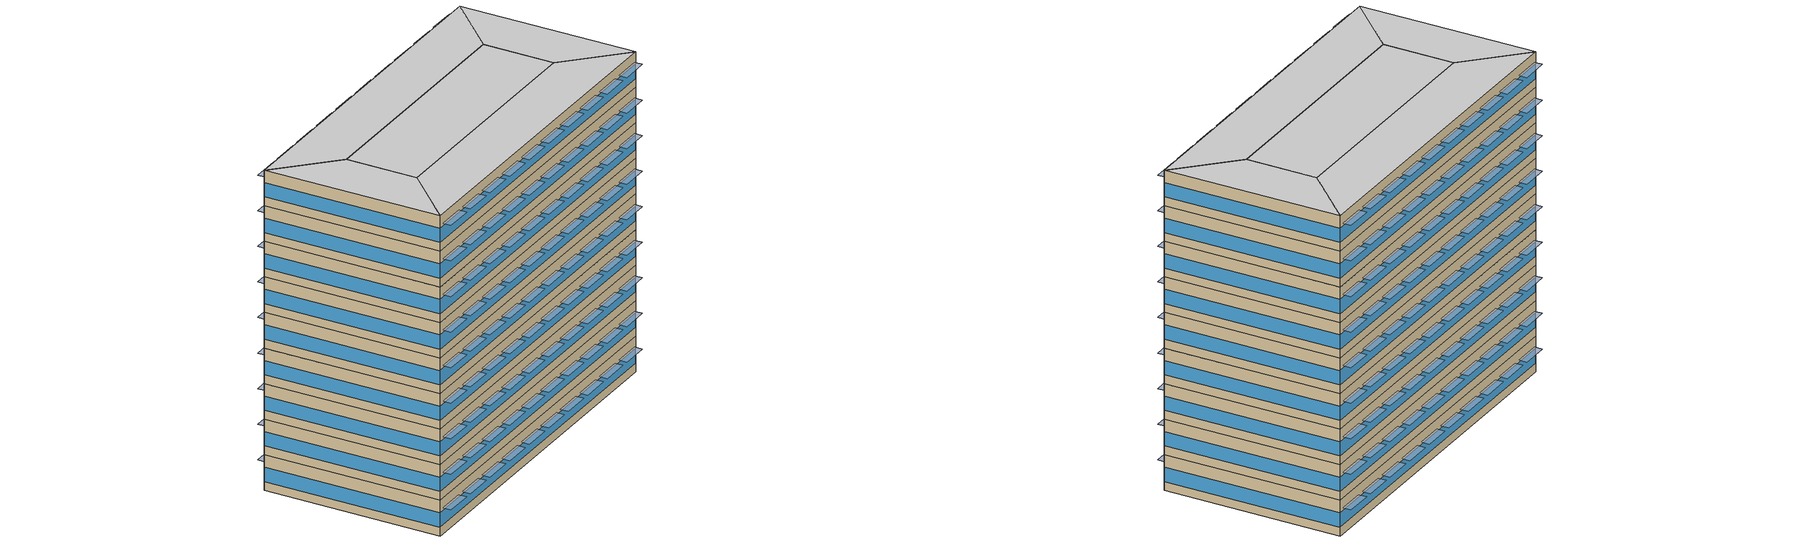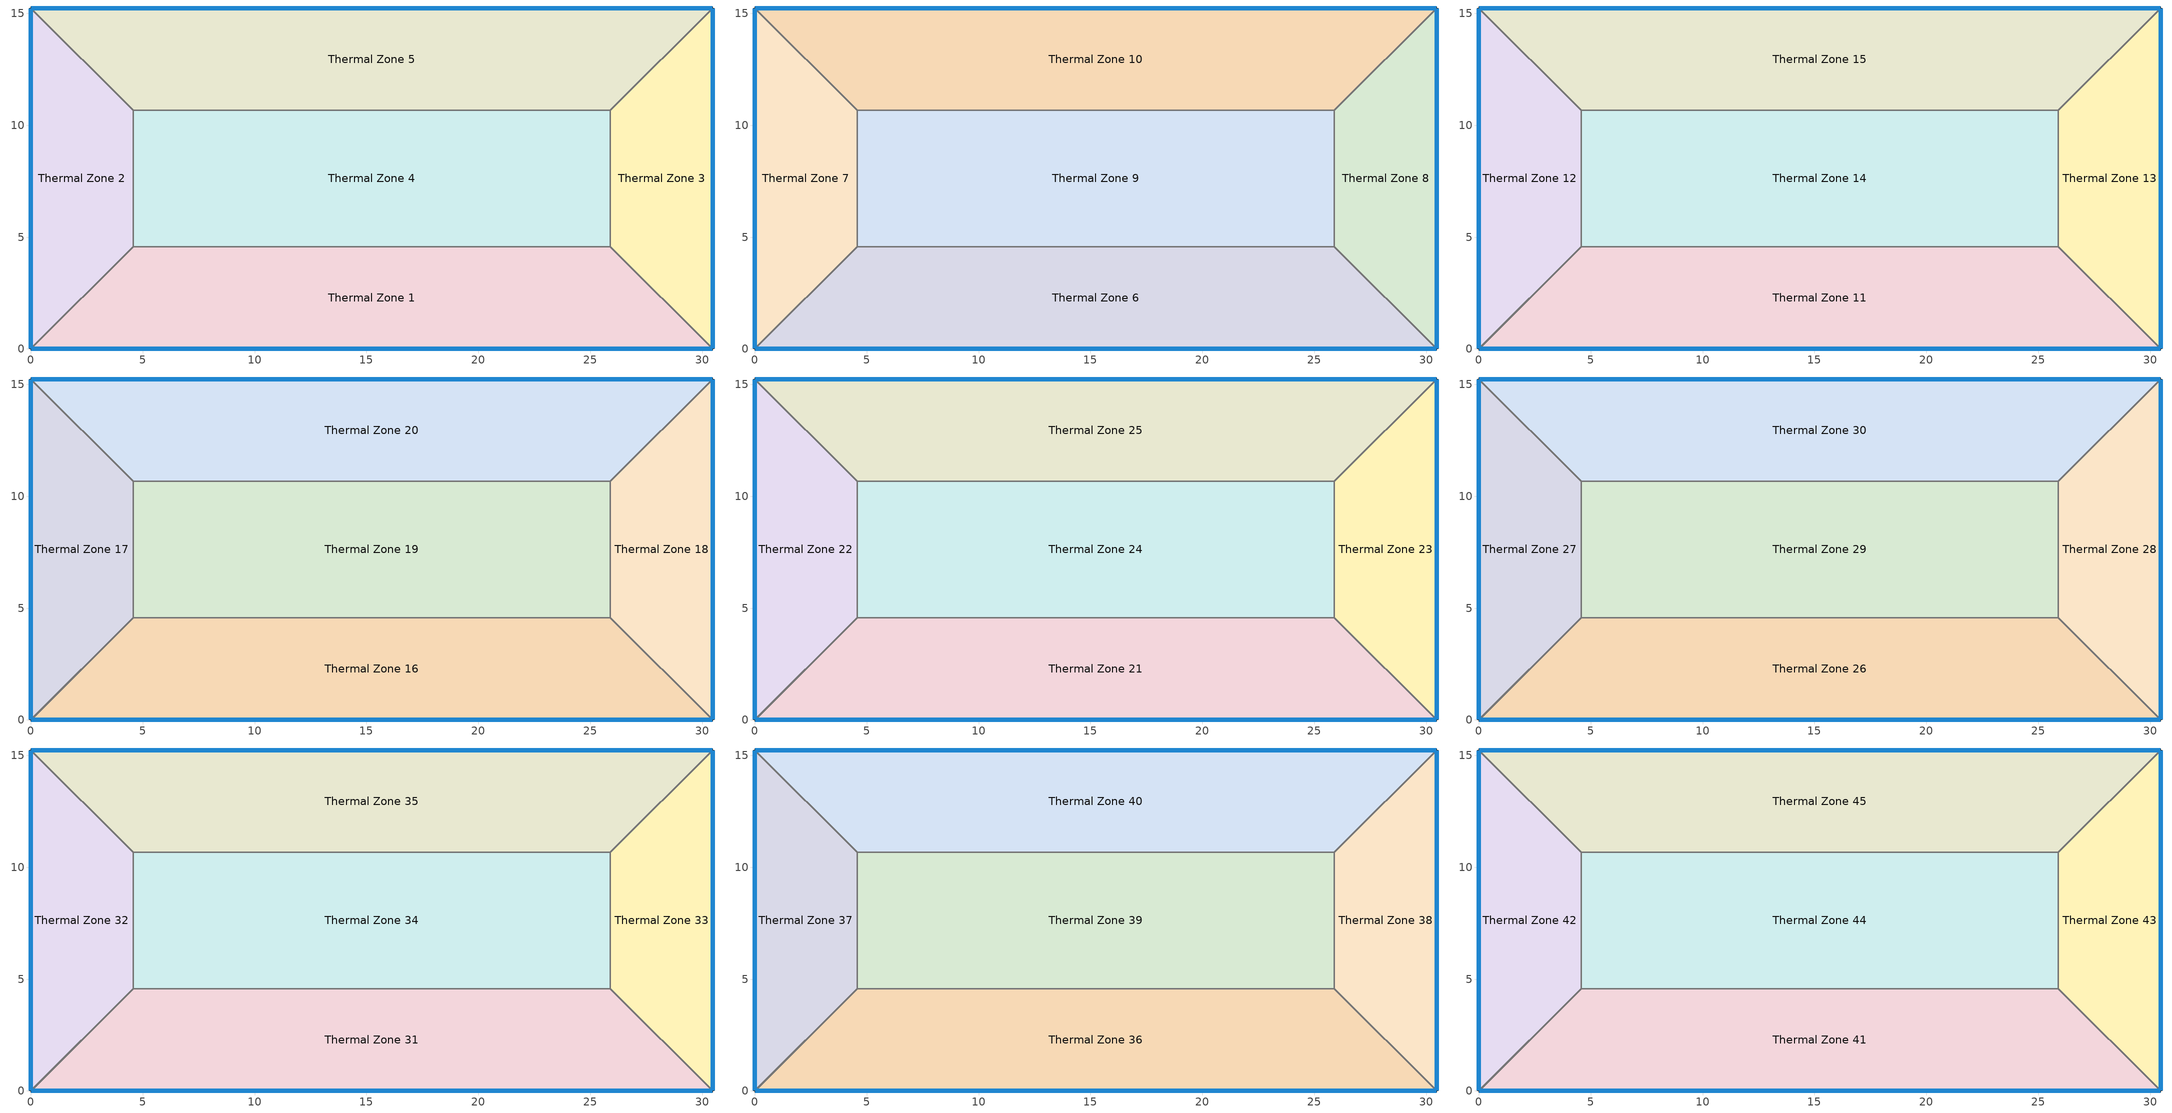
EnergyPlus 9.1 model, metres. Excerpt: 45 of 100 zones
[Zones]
Thermal Zone 1
 floor ground (ExtSlabCarpet 4in ClimateZone 1-8): 25.91,4.57 30.48,0 0,0 4.57,4.57 z0
 wall outside (ASHRAE 90.1-2010 ExtWall Mass ClimateZone 5): 0,0 30.48,0 z0:3.05
 wall to Thermal Zone 2 (Interior Wall): 4.57,4.57 0,0 z0:3.05
 wall to Thermal Zone 4 (Interior Wall): 25.91,4.57 4.57,4.57 z0:3.05
 wall to Thermal Zone 3 (Interior Wall): 30.48,0 25.91,4.57 z0:3.05
 window (ASHRAE 90.1-2010 ExtWindow Metal ClimateZone 4-6): 0.03,0 30.45,0 z0.76:1.98
Thermal Zone 2
 floor ground (ExtSlabCarpet 4in ClimateZone 1-8): 0,15.24 4.57,10.67 4.57,4.57 0,0 z0
 wall outside (ASHRAE 90.1-2010 ExtWall Mass ClimateZone 5): 0,15.24 0,0 z0:3.05
 wall to Thermal Zone 5 (Interior Wall): 4.57,10.67 0,15.24 z0:3.05
 wall to Thermal Zone 4 (Interior Wall): 4.57,4.57 4.57,10.67 z0:3.05
 window (ASHRAE 90.1-2010 ExtWindow Metal ClimateZone 4-6): 0,15.21 0,0.03 z0.76:1.98
Thermal Zone 3
 floor ground (ExtSlabCarpet 4in ClimateZone 1-8): 30.48,15.24 30.48,0 25.91,4.57 25.91,10.67 z0
 wall outside (ASHRAE 90.1-2010 ExtWall Mass ClimateZone 5): 30.48,0 30.48,15.24 z0:3.05
 wall to Thermal Zone 4 (Interior Wall): 25.91,10.67 25.91,4.57 z0:3.05
 wall to Thermal Zone 5 (Interior Wall): 30.48,15.24 25.91,10.67 z0:3.05
 window (ASHRAE 90.1-2010 ExtWindow Metal ClimateZone 4-6): 30.48,0.03 30.48,15.21 z0.76:1.98
Thermal Zone 4
 floor ground (ExtSlabCarpet 4in ClimateZone 1-8): 25.91,10.67 25.91,4.57 4.57,4.57 4.57,10.67 z0
 wall to Thermal Zone 5 (Interior Wall): 25.91,10.67 4.57,10.67 z0:3.05
Thermal Zone 5
 floor ground (ExtSlabCarpet 4in ClimateZone 1-8): 30.48,15.24 25.91,10.67 4.57,10.67 0,15.24 z0
 wall outside (ASHRAE 90.1-2010 ExtWall Mass ClimateZone 5): 30.48,15.24 0,15.24 z0:3.05
 window (ASHRAE 90.1-2010 ExtWindow Metal ClimateZone 4-6): 30.45,15.24 0.03,15.24 z0.76:1.98
Thermal Zone 10
 floor to Thermal Zone 5 (Interior Floor): 30.48,15.24 25.91,10.67 4.57,10.67 0,15.24 z3.05
 wall outside (ASHRAE 90.1-2010 ExtWall Mass ClimateZone 5): 30.48,15.24 0,15.24 z3.05:6.1
 wall to Thermal Zone 8 (Interior Wall): 25.91,10.67 30.48,15.24 z3.05:6.1
 wall to Thermal Zone 9 (Interior Wall): 4.57,10.67 25.91,10.67 z3.05:6.1
 wall to Thermal Zone 7 (Interior Wall): 0,15.24 4.57,10.67 z3.05:6.1
 window (ASHRAE 90.1-2010 ExtWindow Metal ClimateZone 4-6): 30.45,15.24 0.03,15.24 z3.81:5.03
Thermal Zone 6
 floor to Thermal Zone 1 (Interior Floor): 25.91,4.57 30.48,0 0,0 4.57,4.57 z3.05
 wall outside (ASHRAE 90.1-2010 ExtWall Mass ClimateZone 5): 0,0 30.48,0 z3.05:6.1
 wall to Thermal Zone 7 (Interior Wall): 4.57,4.57 0,0 z3.05:6.1
 wall to Thermal Zone 9 (Interior Wall): 25.91,4.57 4.57,4.57 z3.05:6.1
 wall to Thermal Zone 8 (Interior Wall): 30.48,0 25.91,4.57 z3.05:6.1
 window (ASHRAE 90.1-2010 ExtWindow Metal ClimateZone 4-6): 0.03,0 30.45,0 z3.81:5.03
Thermal Zone 7
 floor to Thermal Zone 2 (Interior Floor): 0,15.24 4.57,10.67 4.57,4.57 0,0 z3.05
 wall outside (ASHRAE 90.1-2010 ExtWall Mass ClimateZone 5): 0,15.24 0,0 z3.05:6.1
 wall to Thermal Zone 9 (Interior Wall): 4.57,4.57 4.57,10.67 z3.05:6.1
 window (ASHRAE 90.1-2010 ExtWindow Metal ClimateZone 4-6): 0,15.21 0,0.03 z3.81:5.03
Thermal Zone 8
 floor to Thermal Zone 3 (Interior Floor): 30.48,15.24 30.48,0 25.91,4.57 25.91,10.67 z3.05
 wall outside (ASHRAE 90.1-2010 ExtWall Mass ClimateZone 5): 30.48,0 30.48,15.24 z3.05:6.1
 wall to Thermal Zone 9 (Interior Wall): 25.91,10.67 25.91,4.57 z3.05:6.1
 window (ASHRAE 90.1-2010 ExtWindow Metal ClimateZone 4-6): 30.48,0.03 30.48,15.21 z3.81:5.03
Thermal Zone 9
 floor to Thermal Zone 4 (Interior Floor): 25.91,10.67 25.91,4.57 4.57,4.57 4.57,10.67 z3.05
Thermal Zone 11
 floor to Thermal Zone 6 (Interior Floor): 25.91,4.57 30.48,0 0,0 4.57,4.57 z6.1
 wall outside (ASHRAE 90.1-2010 ExtWall Mass ClimateZone 5): 0,0 30.48,0 z6.1:9.14
 wall to Thermal Zone 12 (Interior Wall): 4.57,4.57 0,0 z6.1:9.14
 wall to Thermal Zone 14 (Interior Wall): 25.91,4.57 4.57,4.57 z6.1:9.14
 wall to Thermal Zone 13 (Interior Wall): 30.48,0 25.91,4.57 z6.1:9.14
 window (ASHRAE 90.1-2010 ExtWindow Metal ClimateZone 4-6): 0.03,0 30.45,0 z6.86:8.08
Thermal Zone 12
 floor to Thermal Zone 7 (Interior Floor): 0,15.24 4.57,10.67 4.57,4.57 0,0 z6.1
 wall outside (ASHRAE 90.1-2010 ExtWall Mass ClimateZone 5): 0,15.24 0,0 z6.1:9.14
 wall to Thermal Zone 14 (Interior Wall): 4.57,4.57 4.57,10.67 z6.1:9.14
 wall to Thermal Zone 15 (Interior Wall): 4.57,10.67 0,15.24 z6.1:9.14
 window (ASHRAE 90.1-2010 ExtWindow Metal ClimateZone 4-6): 0,15.21 0,0.03 z6.86:8.08
Thermal Zone 13
 floor to Thermal Zone 8 (Interior Floor): 30.48,15.24 30.48,0 25.91,4.57 25.91,10.67 z6.1
 wall outside (ASHRAE 90.1-2010 ExtWall Mass ClimateZone 5): 30.48,0 30.48,15.24 z6.1:9.14
 wall to Thermal Zone 14 (Interior Wall): 25.91,10.67 25.91,4.57 z6.1:9.14
 wall to Thermal Zone 15 (Interior Wall): 30.48,15.24 25.91,10.67 z6.1:9.14
 window (ASHRAE 90.1-2010 ExtWindow Metal ClimateZone 4-6): 30.48,0.03 30.48,15.21 z6.86:8.08
Thermal Zone 14
 floor to Thermal Zone 9 (Interior Floor): 25.91,10.67 25.91,4.57 4.57,4.57 4.57,10.67 z6.1
 wall to Thermal Zone 15 (Interior Wall): 25.91,10.67 4.57,10.67 z6.1:9.14
Thermal Zone 15
 floor to Thermal Zone 10 (Interior Floor): 30.48,15.24 25.91,10.67 4.57,10.67 0,15.24 z6.1
 wall outside (ASHRAE 90.1-2010 ExtWall Mass ClimateZone 5): 30.48,15.24 0,15.24 z6.1:9.14
 window (ASHRAE 90.1-2010 ExtWindow Metal ClimateZone 4-6): 30.45,15.24 0.03,15.24 z6.86:8.08
Thermal Zone 16
 floor to Thermal Zone 11 (Interior Floor): 25.91,4.57 30.48,0 0,0 4.57,4.57 z9.14
 wall outside (ASHRAE 90.1-2010 ExtWall Mass ClimateZone 5): 0,0 30.48,0 z9.14:12.19
 wall to Thermal Zone 17 (Interior Wall): 4.57,4.57 0,0 z9.14:12.19
 wall to Thermal Zone 19 (Interior Wall): 25.91,4.57 4.57,4.57 z9.14:12.19
 wall to Thermal Zone 18 (Interior Wall): 30.48,0 25.91,4.57 z9.14:12.19
 window (ASHRAE 90.1-2010 ExtWindow Metal ClimateZone 4-6): 0.03,0 30.45,0 z9.9:11.13
Thermal Zone 17
 floor to Thermal Zone 12 (Interior Floor): 0,15.24 4.57,10.67 4.57,4.57 0,0 z9.14
 wall outside (ASHRAE 90.1-2010 ExtWall Mass ClimateZone 5): 0,15.24 0,0 z9.14:12.19
 wall to Thermal Zone 20 (Interior Wall): 4.57,10.67 0,15.24 z9.14:12.19
 wall to Thermal Zone 19 (Interior Wall): 4.57,4.57 4.57,10.67 z9.14:12.19
 window (ASHRAE 90.1-2010 ExtWindow Metal ClimateZone 4-6): 0,15.21 0,0.03 z9.9:11.13
Thermal Zone 18
 floor to Thermal Zone 13 (Interior Floor): 30.48,15.24 30.48,0 25.91,4.57 25.91,10.67 z9.14
 wall outside (ASHRAE 90.1-2010 ExtWall Mass ClimateZone 5): 30.48,0 30.48,15.24 z9.14:12.19
 wall to Thermal Zone 19 (Interior Wall): 25.91,10.67 25.91,4.57 z9.14:12.19
 wall to Thermal Zone 20 (Interior Wall): 30.48,15.24 25.91,10.67 z9.14:12.19
 window (ASHRAE 90.1-2010 ExtWindow Metal ClimateZone 4-6): 30.48,0.03 30.48,15.21 z9.9:11.13
Thermal Zone 19
 floor to Thermal Zone 14 (Interior Floor): 25.91,10.67 25.91,4.57 4.57,4.57 4.57,10.67 z9.14
 wall to Thermal Zone 20 (Interior Wall): 25.91,10.67 4.57,10.67 z9.14:12.19
Thermal Zone 20
 floor to Thermal Zone 15 (Interior Floor): 30.48,15.24 25.91,10.67 4.57,10.67 0,15.24 z9.14
 wall outside (ASHRAE 90.1-2010 ExtWall Mass ClimateZone 5): 30.48,15.24 0,15.24 z9.14:12.19
 window (ASHRAE 90.1-2010 ExtWindow Metal ClimateZone 4-6): 30.45,15.24 0.03,15.24 z9.9:11.13
Thermal Zone 21
 floor to Thermal Zone 16 (Interior Floor): 25.91,4.57 30.48,0 0,0 4.57,4.57 z12.19
 wall outside (ASHRAE 90.1-2010 ExtWall Mass ClimateZone 5): 0,0 30.48,0 z12.19:15.24
 wall to Thermal Zone 22 (Interior Wall): 4.57,4.57 0,0 z12.19:15.24
 wall to Thermal Zone 24 (Interior Wall): 25.91,4.57 4.57,4.57 z12.19:15.24
 wall to Thermal Zone 23 (Interior Wall): 30.48,0 25.91,4.57 z12.19:15.24
 window (ASHRAE 90.1-2010 ExtWindow Metal ClimateZone 4-6): 0.03,0 30.45,0 z12.95:14.17
Thermal Zone 22
 floor to Thermal Zone 17 (Interior Floor): 0,15.24 4.57,10.67 4.57,4.57 0,0 z12.19
 wall outside (ASHRAE 90.1-2010 ExtWall Mass ClimateZone 5): 0,15.24 0,0 z12.19:15.24
 wall to Thermal Zone 24 (Interior Wall): 4.57,4.57 4.57,10.67 z12.19:15.24
 wall to Thermal Zone 25 (Interior Wall): 4.57,10.67 0,15.24 z12.19:15.24
 window (ASHRAE 90.1-2010 ExtWindow Metal ClimateZone 4-6): 0,15.21 0,0.03 z12.95:14.18
Thermal Zone 23
 floor to Thermal Zone 18 (Interior Floor): 30.48,15.24 30.48,0 25.91,4.57 25.91,10.67 z12.19
 wall outside (ASHRAE 90.1-2010 ExtWall Mass ClimateZone 5): 30.48,0 30.48,15.24 z12.19:15.24
 wall to Thermal Zone 24 (Interior Wall): 25.91,10.67 25.91,4.57 z12.19:15.24
 wall to Thermal Zone 25 (Interior Wall): 30.48,15.24 25.91,10.67 z12.19:15.24
 window (ASHRAE 90.1-2010 ExtWindow Metal ClimateZone 4-6): 30.48,0.03 30.48,15.21 z12.95:14.18
Thermal Zone 24
 floor to Thermal Zone 19 (Interior Floor): 25.91,10.67 25.91,4.57 4.57,4.57 4.57,10.67 z12.19
 wall to Thermal Zone 25 (Interior Wall): 25.91,10.67 4.57,10.67 z12.19:15.24
Thermal Zone 25
 floor to Thermal Zone 20 (Interior Floor): 30.48,15.24 25.91,10.67 4.57,10.67 0,15.24 z12.19
 wall outside (ASHRAE 90.1-2010 ExtWall Mass ClimateZone 5): 30.48,15.24 0,15.24 z12.19:15.24
 window (ASHRAE 90.1-2010 ExtWindow Metal ClimateZone 4-6): 30.45,15.24 0.03,15.24 z12.95:14.17
Thermal Zone 26
 floor to Thermal Zone 21 (Interior Floor): 25.91,4.57 30.48,0 0,0 4.57,4.57 z15.24
 wall outside (ASHRAE 90.1-2010 ExtWall Mass ClimateZone 5): 0,0 30.48,0 z15.24:18.29
 wall to Thermal Zone 27 (Interior Wall): 4.57,4.57 0,0 z15.24:18.29
 wall to Thermal Zone 29 (Interior Wall): 25.91,4.57 4.57,4.57 z15.24:18.29
 wall to Thermal Zone 28 (Interior Wall): 30.48,0 25.91,4.57 z15.24:18.29
 window (ASHRAE 90.1-2010 ExtWindow Metal ClimateZone 4-6): 0.03,0 30.45,0 z16:17.22
Thermal Zone 27
 floor to Thermal Zone 22 (Interior Floor): 0,15.24 4.57,10.67 4.57,4.57 0,0 z15.24
 wall outside (ASHRAE 90.1-2010 ExtWall Mass ClimateZone 5): 0,15.24 0,0 z15.24:18.29
 wall to Thermal Zone 29 (Interior Wall): 4.57,4.57 4.57,10.67 z15.24:18.29
 wall to Thermal Zone 30 (Interior Wall): 4.57,10.67 0,15.24 z15.24:18.29
 window (ASHRAE 90.1-2010 ExtWindow Metal ClimateZone 4-6): 0,15.21 0,0.03 z16:17.22
Thermal Zone 28
 floor to Thermal Zone 23 (Interior Floor): 30.48,15.24 30.48,0 25.91,4.57 25.91,10.67 z15.24
 wall outside (ASHRAE 90.1-2010 ExtWall Mass ClimateZone 5): 30.48,0 30.48,15.24 z15.24:18.29
 wall to Thermal Zone 29 (Interior Wall): 25.91,10.67 25.91,4.57 z15.24:18.29
 wall to Thermal Zone 30 (Interior Wall): 30.48,15.24 25.91,10.67 z15.24:18.29
 window (ASHRAE 90.1-2010 ExtWindow Metal ClimateZone 4-6): 30.48,0.03 30.48,15.21 z16:17.22
Thermal Zone 29
 floor to Thermal Zone 24 (Interior Floor): 25.91,10.67 25.91,4.57 4.57,4.57 4.57,10.67 z15.24
 wall to Thermal Zone 30 (Interior Wall): 25.91,10.67 4.57,10.67 z15.24:18.29
Thermal Zone 30
 floor to Thermal Zone 25 (Interior Floor): 30.48,15.24 25.91,10.67 4.57,10.67 0,15.24 z15.24
 wall outside (ASHRAE 90.1-2010 ExtWall Mass ClimateZone 5): 30.48,15.24 0,15.24 z15.24:18.29
 window (ASHRAE 90.1-2010 ExtWindow Metal ClimateZone 4-6): 30.45,15.24 0.03,15.24 z16:17.22
Thermal Zone 31
 floor to Thermal Zone 26 (Interior Floor): 25.91,4.57 30.48,0 0,0 4.57,4.57 z18.29
 wall outside (ASHRAE 90.1-2010 ExtWall Mass ClimateZone 5): 0,0 30.48,0 z18.29:21.34
 wall to Thermal Zone 32 (Interior Wall): 4.57,4.57 0,0 z18.29:21.34
 wall to Thermal Zone 34 (Interior Wall): 25.91,4.57 4.57,4.57 z18.29:21.34
 wall to Thermal Zone 33 (Interior Wall): 30.48,0 25.91,4.57 z18.29:21.34
 window (ASHRAE 90.1-2010 ExtWindow Metal ClimateZone 4-6): 0.03,0 30.45,0 z19.05:20.27
Thermal Zone 32
 floor to Thermal Zone 27 (Interior Floor): 0,15.24 4.57,10.67 4.57,4.57 0,0 z18.29
 wall outside (ASHRAE 90.1-2010 ExtWall Mass ClimateZone 5): 0,15.24 0,0 z18.29:21.34
 wall to Thermal Zone 34 (Interior Wall): 4.57,4.57 4.57,10.67 z18.29:21.34
 wall to Thermal Zone 35 (Interior Wall): 4.57,10.67 0,15.24 z18.29:21.34
 window (ASHRAE 90.1-2010 ExtWindow Metal ClimateZone 4-6): 0,15.21 0,0.03 z19.05:20.27
Thermal Zone 33
 floor to Thermal Zone 28 (Interior Floor): 30.48,15.24 30.48,0 25.91,4.57 25.91,10.67 z18.29
 wall outside (ASHRAE 90.1-2010 ExtWall Mass ClimateZone 5): 30.48,0 30.48,15.24 z18.29:21.34
 wall to Thermal Zone 34 (Interior Wall): 25.91,10.67 25.91,4.57 z18.29:21.34
 wall to Thermal Zone 35 (Interior Wall): 30.48,15.24 25.91,10.67 z18.29:21.34
 window (ASHRAE 90.1-2010 ExtWindow Metal ClimateZone 4-6): 30.48,0.03 30.48,15.21 z19.05:20.27
Thermal Zone 34
 floor to Thermal Zone 29 (Interior Floor): 25.91,10.67 25.91,4.57 4.57,4.57 4.57,10.67 z18.29
 wall to Thermal Zone 35 (Interior Wall): 25.91,10.67 4.57,10.67 z18.29:21.34
Thermal Zone 35
 floor to Thermal Zone 30 (Interior Floor): 30.48,15.24 25.91,10.67 4.57,10.67 0,15.24 z18.29
 wall outside (ASHRAE 90.1-2010 ExtWall Mass ClimateZone 5): 30.48,15.24 0,15.24 z18.29:21.34
 window (ASHRAE 90.1-2010 ExtWindow Metal ClimateZone 4-6): 30.45,15.24 0.03,15.24 z19.05:20.27
Thermal Zone 36
 floor to Thermal Zone 31 (Interior Floor): 25.91,4.57 30.48,0 0,0 4.57,4.57 z21.34
 wall outside (ASHRAE 90.1-2010 ExtWall Mass ClimateZone 5): 0,0 30.48,0 z21.34:24.38
 wall to Thermal Zone 37 (Interior Wall): 4.57,4.57 0,0 z21.34:24.38
 wall to Thermal Zone 39 (Interior Wall): 25.91,4.57 4.57,4.57 z21.34:24.38
 wall to Thermal Zone 38 (Interior Wall): 30.48,0 25.91,4.57 z21.34:24.38
 window (ASHRAE 90.1-2010 ExtWindow Metal ClimateZone 4-6): 0.03,0 30.45,0 z22.1:23.32
Thermal Zone 37
 floor to Thermal Zone 32 (Interior Floor): 0,15.24 4.57,10.67 4.57,4.57 0,0 z21.34
 wall outside (ASHRAE 90.1-2010 ExtWall Mass ClimateZone 5): 0,15.24 0,0 z21.34:24.38
 wall to Thermal Zone 39 (Interior Wall): 4.57,4.57 4.57,10.67 z21.34:24.38
 wall to Thermal Zone 40 (Interior Wall): 4.57,10.67 0,15.24 z21.34:24.38
 window (ASHRAE 90.1-2010 ExtWindow Metal ClimateZone 4-6): 0,15.21 0,0.03 z22.1:23.32
Thermal Zone 38
 floor to Thermal Zone 33 (Interior Floor): 30.48,15.24 30.48,0 25.91,4.57 25.91,10.67 z21.34
 wall outside (ASHRAE 90.1-2010 ExtWall Mass ClimateZone 5): 30.48,0 30.48,15.24 z21.34:24.38
 wall to Thermal Zone 39 (Interior Wall): 25.91,10.67 25.91,4.57 z21.34:24.38
 wall to Thermal Zone 40 (Interior Wall): 30.48,15.24 25.91,10.67 z21.34:24.38
 window (ASHRAE 90.1-2010 ExtWindow Metal ClimateZone 4-6): 30.48,0.03 30.48,15.21 z22.1:23.32
Thermal Zone 39
 floor to Thermal Zone 34 (Interior Floor): 25.91,10.67 25.91,4.57 4.57,4.57 4.57,10.67 z21.34
 wall to Thermal Zone 40 (Interior Wall): 25.91,10.67 4.57,10.67 z21.34:24.38
Thermal Zone 40
 floor to Thermal Zone 35 (Interior Floor): 30.48,15.24 25.91,10.67 4.57,10.67 0,15.24 z21.34
 wall outside (ASHRAE 90.1-2010 ExtWall Mass ClimateZone 5): 30.48,15.24 0,15.24 z21.34:24.38
 window (ASHRAE 90.1-2010 ExtWindow Metal ClimateZone 4-6): 30.45,15.24 0.03,15.24 z22.1:23.32
Thermal Zone 41
 floor to Thermal Zone 36 (Interior Floor): 25.91,4.57 30.48,0 0,0 4.57,4.57 z24.38
 wall outside (ASHRAE 90.1-2010 ExtWall Mass ClimateZone 5): 0,0 30.48,0 z24.38:27.43
 wall to Thermal Zone 42 (Interior Wall): 4.57,4.57 0,0 z24.38:27.43
 wall to Thermal Zone 44 (Interior Wall): 25.91,4.57 4.57,4.57 z24.38:27.43
 wall to Thermal Zone 43 (Interior Wall): 30.48,0 25.91,4.57 z24.38:27.43
 window (ASHRAE 90.1-2010 ExtWindow Metal ClimateZone 4-6): 0.03,0 30.45,0 z25.14:26.37
 ceiling to Thermal Zone 46 (Interior Ceiling): 30.48,0 25.91,4.57 4.57,4.57 0,0 z27.43
Thermal Zone 42
 floor to Thermal Zone 37 (Interior Floor): 0,15.24 4.57,10.67 4.57,4.57 0,0 z24.38
 wall outside (ASHRAE 90.1-2010 ExtWall Mass ClimateZone 5): 0,15.24 0,0 z24.38:27.43
 wall to Thermal Zone 44 (Interior Wall): 4.57,4.57 4.57,10.67 z24.38:27.43
 wall to Thermal Zone 45 (Interior Wall): 4.57,10.67 0,15.24 z24.38:27.43
 window (ASHRAE 90.1-2010 ExtWindow Metal ClimateZone 4-6): 0,15.21 0,0.03 z25.14:26.37
 ceiling to Thermal Zone 47 (Interior Ceiling): 0,0 4.57,4.57 4.57,10.67 0,15.24 z27.43
Thermal Zone 43
 floor to Thermal Zone 38 (Interior Floor): 30.48,15.24 30.48,0 25.91,4.57 25.91,10.67 z24.38
 wall outside (ASHRAE 90.1-2010 ExtWall Mass ClimateZone 5): 30.48,0 30.48,15.24 z24.38:27.43
 wall to Thermal Zone 44 (Interior Wall): 25.91,10.67 25.91,4.57 z24.38:27.43
 wall to Thermal Zone 45 (Interior Wall): 30.48,15.24 25.91,10.67 z24.38:27.43
 window (ASHRAE 90.1-2010 ExtWindow Metal ClimateZone 4-6): 30.48,0.03 30.48,15.21 z25.14:26.37
 ceiling to Thermal Zone 48 (Interior Ceiling): 30.48,0 30.48,15.24 25.91,10.67 25.91,4.57 z27.43
Thermal Zone 44
 floor to Thermal Zone 39 (Interior Floor): 25.91,10.67 25.91,4.57 4.57,4.57 4.57,10.67 z24.38
 wall to Thermal Zone 45 (Interior Wall): 25.91,10.67 4.57,10.67 z24.38:27.43
 ceiling to Thermal Zone 49 (Interior Ceiling): 25.91,4.57 25.91,10.67 4.57,10.67 4.57,4.57 z27.43
Thermal Zone 45
 floor to Thermal Zone 40 (Interior Floor): 30.48,15.24 25.91,10.67 4.57,10.67 0,15.24 z24.38
 wall outside (ASHRAE 90.1-2010 ExtWall Mass ClimateZone 5): 30.48,15.24 0,15.24 z24.38:27.43
 window (ASHRAE 90.1-2010 ExtWindow Metal ClimateZone 4-6): 30.45,15.24 0.03,15.24 z25.14:26.37
 ceiling to Thermal Zone 50 (Interior Ceiling): 25.91,10.67 30.48,15.24 0,15.24 4.57,10.67 z27.43
shading: 8.84,-0.76 8.84,0 6.4,0 6.4,-0.76 z2.29; 2.74,-0.76 2.74,0 0.3,0 0.3,-0.76 z2.29; 24.08,-0.76 24.08,0 21.64,0 21.64,-0.76 z2.29; 27.13,-0.76 27.13,0 24.69,0 24.69,-0.76 z2.29; 8.84,-0.76 8.84,0 6.4,0 6.4,-0.76 z8.38; 2.74,-0.76 2.74,0 0.3,0 0.3,-0.76 z8.38; 24.08,-0.76 24.08,0 21.64,0 21.64,-0.76 z8.38; 27.13,-0.76 27.13,0 24.69,0 24.69,-0.76 z8.38; 24.08,-0.76 24.08,0 21.64,0 21.64,-0.76 z11.43; 2.74,-0.76 2.74,0 0.3,0 0.3,-0.76 z11.43; 8.84,-0.76 8.84,0 6.4,0 6.4,-0.76 z11.43; 27.13,-0.76 27.13,0 24.69,0 24.69,-0.76 z11.43; 8.84,-0.76 8.84,0 6.4,0 6.4,-0.76 z14.48; 27.13,-0.76 27.13,0 24.69,0 24.69,-0.76 z14.48; 2.74,-0.76 2.74,0 0.3,0 0.3,-0.76 z14.48; 24.08,-0.76 24.08,0 21.64,0 21.64,-0.76 z14.48; 2.74,-0.76 2.74,0 0.3,0 0.3,-0.76 z17.53; 24.08,-0.76 24.08,0 21.64,0 21.64,-0.76 z17.53; 8.84,-0.76 8.84,0 6.4,0 6.4,-0.76 z17.53; 27.13,-0.76 27.13,0 24.69,0 24.69,-0.76 z17.53; 27.13,-0.76 27.13,0 24.69,0 24.69,-0.76 z20.57; 8.84,-0.76 8.84,0 6.4,0 6.4,-0.76 z20.57; 24.08,-0.76 24.08,0 21.64,0 21.64,-0.76 z20.57; 2.74,-0.76 2.74,0 0.3,0 0.3,-0.76 z20.57; 8.84,-0.76 8.84,0 6.4,0 6.4,-0.76 z23.62; 24.08,-0.76 24.08,0 21.64,0 21.64,-0.76 z23.62; 27.13,-0.76 27.13,0 24.69,0 24.69,-0.76 z23.62; 2.74,-0.76 2.74,0 0.3,0 0.3,-0.76 z23.62; 24.08,-0.76 24.08,0 21.64,0 21.64,-0.76 z26.67; 8.84,-0.76 8.84,0 6.4,0 6.4,-0.76 z26.67; 27.13,-0.76 27.13,0 24.69,0 24.69,-0.76 z26.67; 2.74,-0.76 2.74,0 0.3,0 0.3,-0.76 z26.67; 8.84,-0.76 8.84,0 6.4,0 6.4,-0.76 z5.33; 27.13,-0.76 27.13,0 24.69,0 24.69,-0.76 z5.33; 2.74,-0.76 2.74,0 0.3,0 0.3,-0.76 z5.33; 24.08,-0.76 24.08,0 21.64,0 21.64,-0.76 z5.33; 17.98,-0.76 17.98,0 15.54,0 15.54,-0.76 z2.29; 14.94,-0.76 14.94,0 12.5,0 12.5,-0.76 z2.29; 17.98,-0.76 17.98,0 15.54,0 15.54,-0.76 z8.38; 14.94,-0.76 14.94,0 12.5,0 12.5,-0.76 z8.38; 17.98,-0.76 17.98,0 15.54,0 15.54,-0.76 z11.43; 14.94,-0.76 14.94,0 12.5,0 12.5,-0.76 z11.43; 14.94,-0.76 14.94,0 12.5,0 12.5,-0.76 z14.48; 17.98,-0.76 17.98,0 15.54,0 15.54,-0.76 z14.48; 14.94,-0.76 14.94,0 12.5,0 12.5,-0.76 z17.53; 17.98,-0.76 17.98,0 15.54,0 15.54,-0.76 z17.53; 14.94,-0.76 14.94,0 12.5,0 12.5,-0.76 z20.57; 17.98,-0.76 17.98,0 15.54,0 15.54,-0.76 z20.57; 14.94,-0.76 14.94,0 12.5,0 12.5,-0.76 z23.62; 17.98,-0.76 17.98,0 15.54,0 15.54,-0.76 z23.62; 14.94,-0.76 14.94,0 12.5,0 12.5,-0.76 z26.67; 17.98,-0.76 17.98,0 15.54,0 15.54,-0.76 z26.67; 14.94,-0.76 14.94,0 12.5,0 12.5,-0.76 z5.33; 17.98,-0.76 17.98,0 15.54,0 15.54,-0.76 z5.33; 30.18,-0.76 30.18,0 27.74,0 27.74,-0.76 z2.29; 5.79,-0.76 5.79,0 3.35,0 3.35,-0.76 z2.29; 21.03,-0.76 21.03,0 18.59,0 18.59,-0.76 z2.29; 11.89,-0.76 11.89,0 9.45,0 9.45,-0.76 z2.29; 11.89,-0.76 11.89,0 9.45,0 9.45,-0.76 z8.38; 30.18,-0.76 30.18,0 27.74,0 27.74,-0.76 z8.38; 21.03,-0.76 21.03,0 18.59,0 18.59,-0.76 z8.38; 5.79,-0.76 5.79,0 3.35,0 3.35,-0.76 z8.38; 30.18,-0.76 30.18,0 27.74,0 27.74,-0.76 z11.43; 21.03,-0.76 21.03,0 18.59,0 18.59,-0.76 z11.43; 11.89,-0.76 11.89,0 9.45,0 9.45,-0.76 z11.43; 5.79,-0.76 5.79,0 3.35,0 3.35,-0.76 z11.43; 21.03,-0.76 21.03,0 18.59,0 18.59,-0.76 z14.48; 5.79,-0.76 5.79,0 3.35,0 3.35,-0.76 z14.48; 11.89,-0.76 11.89,0 9.45,0 9.45,-0.76 z14.48; 30.18,-0.76 30.18,0 27.74,0 27.74,-0.76 z14.48; 5.79,-0.76 5.79,0 3.35,0 3.35,-0.76 z17.53; 30.18,-0.76 30.18,0 27.74,0 27.74,-0.76 z17.53; 21.03,-0.76 21.03,0 18.59,0 18.59,-0.76 z17.53; 11.89,-0.76 11.89,0 9.45,0 9.45,-0.76 z17.53; 30.18,-0.76 30.18,0 27.74,0 27.74,-0.76 z20.57; 11.89,-0.76 11.89,0 9.45,0 9.45,-0.76 z20.57; 5.79,-0.76 5.79,0 3.35,0 3.35,-0.76 z20.57; 21.03,-0.76 21.03,0 18.59,0 18.59,-0.76 z20.57; 11.89,-0.76 11.89,0 9.45,0 9.45,-0.76 z23.62; 5.79,-0.76 5.79,0 3.35,0 3.35,-0.76 z23.62; 21.03,-0.76 21.03,0 18.59,0 18.59,-0.76 z23.62; 30.18,-0.76 30.18,0 27.74,0 27.74,-0.76 z23.62; 21.03,-0.76 21.03,0 18.59,0 18.59,-0.76 z26.67; 11.89,-0.76 11.89,0 9.45,0 9.45,-0.76 z26.67; 5.79,-0.76 5.79,0 3.35,0 3.35,-0.76 z26.67; 30.18,-0.76 30.18,0 27.74,0 27.74,-0.76 z26.67; 11.89,-0.76 11.89,0 9.45,0 9.45,-0.76 z5.33; 30.18,-0.76 30.18,0 27.74,0 27.74,-0.76 z5.33; 21.03,-0.76 21.03,0 18.59,0 18.59,-0.76 z5.33; 5.79,-0.76 5.79,0 3.35,0 3.35,-0.76 z5.33; 21.03,15.24 21.03,16 18.59,16 18.59,15.24 z5.33; 24.08,15.24 24.08,16 21.64,16 21.64,15.24 z5.33; 11.89,15.24 11.89,16 9.45,16 9.45,15.24 z5.33; 27.13,15.24 27.13,16 24.69,16 24.69,15.24 z5.33; 14.94,15.24 14.94,16 12.5,16 12.5,15.24 z5.33; 30.18,15.24 30.18,16 27.74,16 27.74,15.24 z5.33; 2.74,15.24 2.74,16 0.3,16 0.3,15.24 z5.33; 8.84,15.24 8.84,16 6.4,16 6.4,15.24 z5.33; 5.79,15.24 5.79,16 3.35,16 3.35,15.24 z5.33; 17.98,15.24 17.98,16 15.54,16 15.54,15.24 z5.33; 21.03,15.24 21.03,16 18.59,16 18.59,15.24 z8.38; 5.79,15.24 5.79,16 3.35,16 3.35,15.24 z8.38; 27.13,15.24 27.13,16 24.69,16 24.69,15.24 z8.38; 14.94,15.24 14.94,16 12.5,16 12.5,15.24 z8.38; 2.74,15.24 2.74,16 0.3,16 0.3,15.24 z8.38; 8.84,15.24 8.84,16 6.4,16 6.4,15.24 z8.38; 17.98,15.24 17.98,16 15.54,16 15.54,15.24 z8.38; 24.08,15.24 24.08,16 21.64,16 21.64,15.24 z8.38; 11.89,15.24 11.89,16 9.45,16 9.45,15.24 z8.38; 30.18,15.24 30.18,16 27.74,16 27.74,15.24 z8.38; 2.74,15.24 2.74,16 0.3,16 0.3,15.24 z11.43; 14.94,15.24 14.94,16 12.5,16 12.5,15.24 z11.43; 27.13,15.24 27.13,16 24.69,16 24.69,15.24 z11.43; 17.98,15.24 17.98,16 15.54,16 15.54,15.24 z11.43; 21.03,15.24 21.03,16 18.59,16 18.59,15.24 z11.43; 30.18,15.24 30.18,16 27.74,16 27.74,15.24 z11.43; 5.79,15.24 5.79,16 3.35,16 3.35,15.24 z11.43; 11.89,15.24 11.89,16 9.45,16 9.45,15.24 z11.43; 8.84,15.24 8.84,16 6.4,16 6.4,15.24 z11.43; 24.08,15.24 24.08,16 21.64,16 21.64,15.24 z11.43; 17.98,15.24 17.98,16 15.54,16 15.54,15.24 z14.48; 30.18,15.24 30.18,16 27.74,16 27.74,15.24 z14.48; 8.84,15.24 8.84,16 6.4,16 6.4,15.24 z14.48; 27.13,15.24 27.13,16 24.69,16 24.69,15.24 z14.48; 2.74,15.24 2.74,16 0.3,16 0.3,15.24 z14.48; 5.79,15.24 5.79,16 3.35,16 3.35,15.24 z14.48; 24.08,15.24 24.08,16 21.64,16 21.64,15.24 z14.48; 11.89,15.24 11.89,16 9.45,16 9.45,15.24 z14.48; 21.03,15.24 21.03,16 18.59,16 18.59,15.24 z14.48; 14.94,15.24 14.94,16 12.5,16 12.5,15.24 z14.48; 17.98,15.24 17.98,16 15.54,16 15.54,15.24 z17.53; 24.08,15.24 24.08,16 21.64,16 21.64,15.24 z17.53; 8.84,15.24 8.84,16 6.4,16 6.4,15.24 z17.53; 14.94,15.24 14.94,16 12.5,16 12.5,15.24 z17.53; 30.18,15.24 30.18,16 27.74,16 27.74,15.24 z17.53; 21.03,15.24 21.03,16 18.59,16 18.59,15.24 z17.53; 27.13,15.24 27.13,16 24.69,16 24.69,15.24 z17.53; 11.89,15.24 11.89,16 9.45,16 9.45,15.24 z17.53; 5.79,15.24 5.79,16 3.35,16 3.35,15.24 z17.53; 2.74,15.24 2.74,16 0.3,16 0.3,15.24 z17.53; 11.89,15.24 11.89,16 9.45,16 9.45,15.24 z20.57; 30.18,15.24 30.18,16 27.74,16 27.74,15.24 z20.57; 5.79,15.24 5.79,16 3.35,16 3.35,15.24 z20.57; 17.98,15.24 17.98,16 15.54,16 15.54,15.24 z20.57; 8.84,15.24 8.84,16 6.4,16 6.4,15.24 z20.57; 2.74,15.24 2.74,16 0.3,16 0.3,15.24 z20.57; 24.08,15.24 24.08,16 21.64,16 21.64,15.24 z20.57; 27.13,15.24 27.13,16 24.69,16 24.69,15.24 z20.57; 21.03,15.24 21.03,16 18.59,16 18.59,15.24 z20.57; 14.94,15.24 14.94,16 12.5,16 12.5,15.24 z20.57; 14.94,15.24 14.94,16 12.5,16 12.5,15.24 z23.62; 5.79,15.24 5.79,16 3.35,16 3.35,15.24 z23.62; 30.18,15.24 30.18,16 27.74,16 27.74,15.24 z23.62; 27.13,15.24 27.13,16 24.69,16 24.69,15.24 z23.62; 11.89,15.24 11.89,16 9.45,16 9.45,15.24 z23.62; 2.74,15.24 2.74,16 0.3,16 0.3,15.24 z23.62; 17.98,15.24 17.98,16 15.54,16 15.54,15.24 z23.62; 8.84,15.24 8.84,16 6.4,16 6.4,15.24 z23.62; 24.08,15.24 24.08,16 21.64,16 21.64,15.24 z23.62; 21.03,15.24 21.03,16 18.59,16 18.59,15.24 z23.62; 11.89,15.24 11.89,16 9.45,16 9.45,15.24 z26.67; 14.94,15.24 14.94,16 12.5,16 12.5,15.24 z26.67; 5.79,15.24 5.79,16 3.35,16 3.35,15.24 z26.67; 24.08,15.24 24.08,16 21.64,16 21.64,15.24 z26.67; 30.18,15.24 30.18,16 27.74,16 27.74,15.24 z26.67; 17.98,15.24 17.98,16 15.54,16 15.54,15.24 z26.67; 27.13,15.24 27.13,16 24.69,16 24.69,15.24 z26.67; 8.84,15.24 8.84,16 6.4,16 6.4,15.24 z26.67; 2.74,15.24 2.74,16 0.3,16 0.3,15.24 z26.67; 21.03,15.24 21.03,16 18.59,16 18.59,15.24 z26.67; 2.74,15.24 2.74,16 0.3,16 0.3,15.24 z2.29; 21.03,15.24 21.03,16 18.59,16 18.59,15.24 z2.29; 27.13,15.24 27.13,16 24.69,16 24.69,15.24 z2.29; 17.98,15.24 17.98,16 15.54,16 15.54,15.24 z2.29; 30.18,15.24 30.18,16 27.74,16 27.74,15.24 z2.29; 14.94,15.24 14.94,16 12.5,16 12.5,15.24 z2.29; 24.08,15.24 24.08,16 21.64,16 21.64,15.24 z2.29; 5.79,15.24 5.79,16 3.35,16 3.35,15.24 z2.29; 11.89,15.24 11.89,16 9.45,16 9.45,15.24 z2.29; 8.84,15.24 8.84,16 6.4,16 6.4,15.24 z2.29
[Building]
Building 1: Solar Distribution=FullInteriorAndExteriorWithReflections
[Site:Location]
Chicago Ohare Intl Ap: Latitude {deg}=41.98; Longitude {deg}=-87.92; Time Zone {hr}=-6; Elevation {m}=201
[Material] Thermal Absorptance=0.9
Name | Roughness | Thickness {m} | Conductivity {W/m-K} | Density {kg/m3} | Specific Heat {J/kg-K} | Solar Absorptance | Visible Absorptance
1/2IN Gypsum | Smooth | 0.0127 | 0.16 | 784.9 | 830 | 0.4 | 0.4
1IN Stucco | Smooth | 0.0253 | 0.6918 | 1858 | 837 | 0.92 | 0.92
8IN CONCRETE HW RefBldg | Rough | 0.2032 | 1.311 | 2240 | 836.8 | 0.7 | 0.7
F16 Acoustic tile | MediumSmooth | 0.0191 | 0.06 | 368 | 590 | 0.3 | 0.3
G01a 19mm gypsum board | MediumSmooth | 0.019 | 0.16 | 800 | 1090 | 0.4 | 0.4
M11 100mm lightweight concrete | MediumRough | 0.1016 | 0.53 | 1280 | 840 | 0.5 | 0.5
Mass Wall Insulation R-8.72 IP | MediumRough | 0.075271 | 0.049 | 265 | 836.8 | 0.7 | 0.7
MAT-CC05 4 HW CONCRETE | Rough | 0.1016 | 1.311 | 2240 | 836.8 | 0.85 | 0.85
[Material:AirGap]
Name | Thermal Resistance {m2-K/W}
F04 Wall air space resistance | 0.15
F05 Ceiling air space resistance | 0.18
[Material:NoMass]
CP02 CARPET PAD: Roughness=Smooth; Thermal Resistance {m2-K/W}=0.1; Thermal Absorptance=0.9; Solar Absorptance=0.8; Visible Absorptance=0.8
[WindowMaterial:SimpleGlazingSystem]
Fixed Window 3.12/0.40/0.31: U-Factor {W/m2-K}=3.12304; Solar Heat Gain Coefficient=0.4; Visible Transmittance=0.31
[Construction]
ASHRAE 90.1-2010 ExtWall Mass ClimateZone 5: 1IN Stucco, 8IN CONCRETE HW RefBldg, Mass Wall Insulation R-8.72 IP, 1/2IN Gypsum
ASHRAE 90.1-2010 ExtWindow Metal ClimateZone 4-6: Fixed Window 3.12/0.40/0.31
ExtSlabCarpet 4in ClimateZone 1-8: MAT-CC05 4 HW CONCRETE, CP02 CARPET PAD
Interior Ceiling: M11 100mm lightweight concrete, F05 Ceiling air space resistance, F16 Acoustic tile
Interior Floor: F16 Acoustic tile, F05 Ceiling air space resistance, M11 100mm lightweight concrete
Interior Wall: G01a 19mm gypsum board, F04 Wall air space resistance, G01a 19mm gypsum board
[Zone]
Thermal Zone 1; Thermal Zone 10; Thermal Zone 11; Thermal Zone 12; Thermal Zone 13; Thermal Zone 14; Thermal Zone 15; Thermal Zone 16; Thermal Zone 17; Thermal Zone 18; Thermal Zone 19; Thermal Zone 2; Thermal Zone 20; Thermal Zone 21; Thermal Zone 22; Thermal Zone 23; Thermal Zone 24; Thermal Zone 25; Thermal Zone 26; Thermal Zone 27; Thermal Zone 28; Thermal Zone 29; Thermal Zone 3; Thermal Zone 30; Thermal Zone 31; Thermal Zone 32; Thermal Zone 33; Thermal Zone 34; Thermal Zone 35; Thermal Zone 36; Thermal Zone 37; Thermal Zone 38; Thermal Zone 39; Thermal Zone 4; Thermal Zone 40; Thermal Zone 41; Thermal Zone 42; Thermal Zone 43; Thermal Zone 44; Thermal Zone 45; Thermal Zone 5; Thermal Zone 6; Thermal Zone 7; Thermal Zone 8; Thermal Zone 9
